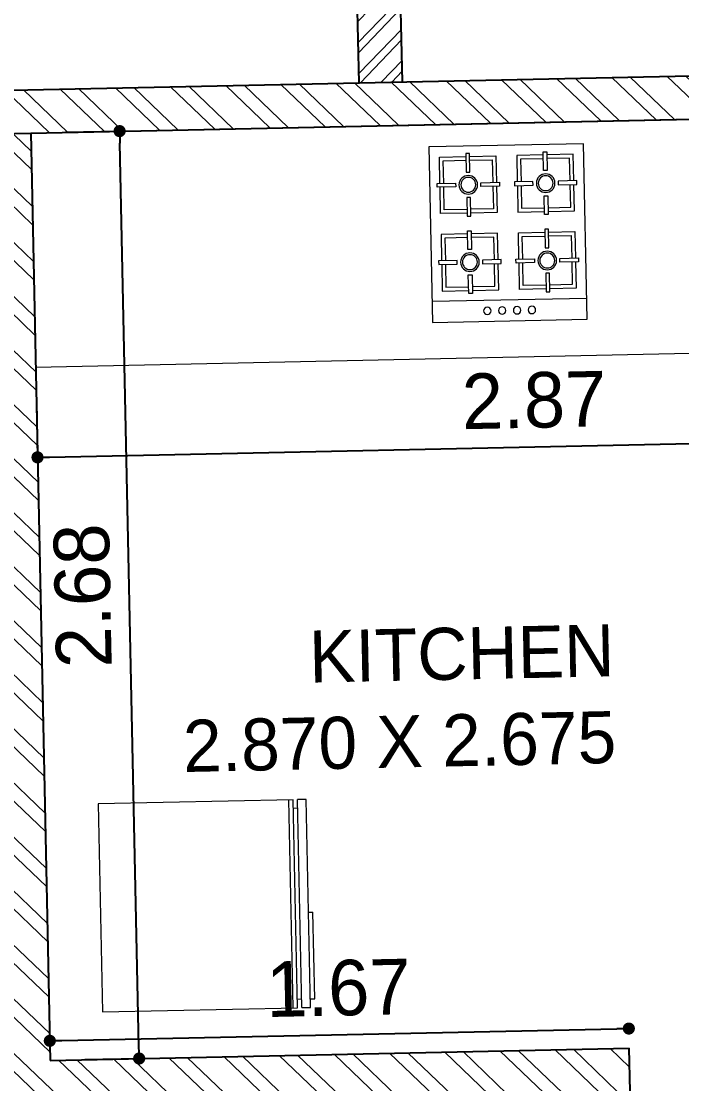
# Model space of a CAD drawing. Header units: metres. Extents: x 494 to 1845, y -666 to 1061.
# Drawn here: x 1413.6604 to 1413.8343, y 208.3863 to 208.6661 of the extents above; entities that cross this region are included whole.
import ezdxf

# ---------------------------------------------------------------- set-up
doc = ezdxf.new("R2010")
doc.units = ezdxf.units.M
doc.header["$MEASUREMENT"] = 0
doc.linetypes.add('1', pattern=[0])
doc.layers.get('Defpoints').update_dxf_attribs({"color": 12})
doc.layers.add('A-AREA', color=1, linetype='Continuous')
doc.layers.add('VDA-TEXT', color=250, linetype='1')
for name, color, linetype, lineweight in [('A-Furniture', 8, 'Continuous', 13), ('A-Wall Hatch', 8, 'Continuous', 9), ('DIMENSION', 8, 'Continuous', 5), ('VDA-FURNITURE', 8, 'Continuous', 13), ('VDA-HATCH', 8, 'Continuous', 9), ('VDA-WALL', 250, 'Continuous', 25)]:
    doc.layers.add(name, color=color, linetype=linetype, lineweight=lineweight)
doc.styles.add('arial', font='arial.ttf', dxfattribs={"height": 0.3})
doc.styles.add('RS', font='GOTHIC.TTF')
doc.dimstyles.new('SMALL-1', dxfattribs={"dimtxt": 0.16, "dimasz": 0.035, "dimexe": 0, "dimexo": 0.1, "dimgap": 0.05, "dimtad": 1, "dimzin": 0, "dimdsep": 46, "dimtxsty": 'RS', "dimblk": 'DOT', "dimcen": 2.5, "dimclrd": 256, "dimclre": 256, "dimclrt": 5, "dimadec": 0, "dimazin": 0, "dimtfac": 1, "dimtdec": 3, "dimtofl": 0, "dimtmove": 0, "dimatfit": 3, "dimfxl": 0, "dimtolj": 1, "dimtzin": 0, "dimarcsym": 0})

# ---------------------------------------------------------------- blocks, each defined once
blk = doc.blocks.new('zw$8B81')
at = {"layer": 'VDA-FURNITURE', "extrusion": (-2.11098337400021e-05, -1.086347123934214e-08, 0.9999999997771876)}
for p, q in [((0.03749999962747097, 0.6000000006752089), (0.01250000018626451, 0.6000000006752089)), ((0.01250000018626451, 0.6000000006752089), (0.01250000018626451, 1.164153218269348e-10)), ((0.03749999962747097, 0.6000000006752089), (0.03749999962747097, 1.164153218269348e-10)), ((0.6124999998137355, 0.6000000005587935), (0.04999999981373549, 0.6000000006752089)), ((0.04999999981373549, 0.6000000006752089), (0.04999999981373549, 1.164153218269348e-10)), ((0.0625, 0.6000000006752089), (0.0625, 1.164153218269348e-10)), ((0.6124999998137355, 0), (0.6124999998137355, 0.6000000005587935)), ((0.01250000018626451, 0.5750000003026798), (0, 0.5750000003026798)), ((0, 0.5750000003026798), (0, 0.3250000003026798)), ((0.04999999981373549, 0.5750000003026798), (0.03749999962747097, 0.5750000003026798)), ((0.01250000018626451, 0.3250000003026798), (0, 0.3250000003026798)), ((0.01250000018626451, 1.164153218269348e-10), (0.03749999962747097, 1.164153218269348e-10)), ((0.03749999962747097, 0.02500000048894435), (0.04999999981373549, 0.02500000048894435)), ((0.04999999981373549, 1.164153218269348e-10), (0.6124999998137355, 0))]:
    blk.add_line(p, q, dxfattribs=at)
blk = doc.blocks.new('zw$80F')
at = {"layer": 'A-Furniture', "extrusion": (0.0001700572638900426, -4.782336523538391e-05, 0.9999999843967263)}
blk.add_line((0.06005996465682983, 0.4461597442859784, 4.547967870777294e-07), (0.06005996465682983, 2.328306436538696e-10), dxfattribs=at)
at = {"layer": 'A-Furniture', "extrusion": (0.0001700572638900425, -4.78233652353839e-05, 0.9999999843967262), "elevation": -1.066843014996266e-05}
for points in [[(0.5062197120860219, 3.37604433298111e-09), (1.862645149230957e-09, -6.984919309616089e-10), (-9.313225746154785e-10, 0.4461597438203171), (0.5062197092920542, 0.4461597478948534)], [(0.1769623979926109, 0.4247097575571388), (0.1662374036386609, 0.4247097574407235), (0.1662374045699835, 0.3710847881156951), (0.1769623979926109, 0.3710847882321104)], [(0.3893172759562731, 0.4247097591869533), (0.4000422693789005, 0.4247097593033686), (0.4000422703102231, 0.3710847899783403), (0.3893172759562731, 0.3710847899783403)], [(0.08150995336472988, 0.3292573114158586), (0.0815099524334073, 0.3399823053041473), (0.1351349223405123, 0.3399823056533933), (0.1351349223405123, 0.3292573118815199)], [(0.2616898501291871, 0.3399823067011312), (0.2616898501291871, 0.3292573128128424), (0.2080648802220821, 0.3292573124635965), (0.2080648802220821, 0.3399823062354699)], [(0.3045898247510195, 0.3399823070503771), (0.3045898256823421, 0.3292573131620884), (0.3582147946581244, 0.3292573136277497), (0.3582147946581244, 0.3399823075160384)], [(0.4847697224467993, 0.3292573146754876), (0.4847697224467993, 0.3399823085637763), (0.4311447525396943, 0.339982308098115), (0.4311447525396943, 0.3292573142098263)], [(0.1662374055013061, 0.2445298605598509), (0.1769623989239335, 0.2445298606762663), (0.1769623989239335, 0.2981548300012946), (0.1662374045699835, 0.2981548298848793)], [(0.4000422712415457, 0.2445298625389114), (0.3893172778189182, 0.2445298624224961), (0.3893172768875957, 0.2981548317475244), (0.4000422712415457, 0.2981548317475244)], [(0.1662374055013061, 0.2016298851231113), (0.1769623989239335, 0.2016298852395266), (0.1769623998552561, 0.1480049159144983), (0.1662374055013061, 0.1480049159144983)], [(0.4000422712415457, 0.2016298869857565), (0.3893172778189182, 0.2016298869857565), (0.3893172778189182, 0.1480049176607281), (0.4000422721728683, 0.1480049177771434)], [(0.08150995429605246, 0.1169024329865351), (0.08150995429605246, 0.1061774390982464), (0.1351349242031574, 0.1061774395639077), (0.1351349242031574, 0.1169024334521964)], [(0.2616898519918323, 0.1061774406116456), (0.2616898510605097, 0.116902434383519), (0.2080648820847273, 0.116902434034273), (0.2080648820847273, 0.1061774401459843)], [(0.3045898266136646, 0.1061774409608915), (0.3045898266136646, 0.116902434732765), (0.3582147965207696, 0.1169024351984262), (0.3582147965207696, 0.1061774413101375)], [(0.4847697233781219, 0.1169024362461641), (0.4847697243094444, 0.1061774423578754), (0.4311447544023395, 0.1061774418922141), (0.4311447544023395, 0.1169024357805029)], [(0.1769624007865787, 0.02144998835865408), (0.1662374073639512, 0.02144998835865408), (0.1662374064326286, 0.07507495756726712), (0.1769624007865787, 0.07507495768368244)], [(0.3893172787502408, 0.02144999010488391), (0.4000422731041908, 0.02144999022129923), (0.4000422721728683, 0.07507495954632759), (0.3893172787502408, 0.07507495942991227)]]:
    blk.add_lwpolyline(points, close=True, dxfattribs=at)
for points in [[(0.1662374036386609, 0.4161297623068094), (0.09008994698524475, 0.4161297617247328), (0.09008994791656733, 0.3399823053041473)], [(0.1662374036386609, 0.405404768534936), (0.1008149413391948, 0.4054047679528594), (0.1008149422705173, 0.3399823054205626)], [(0.2531098546460271, 0.3399823067011312), (0.2531098537147045, 0.4161297630053014), (0.1769623979926109, 0.4161297624232247)], [(0.2423848612233996, 0.3399823065847158), (0.2423848602920771, 0.4054047691170126), (0.1769623979926109, 0.405404768534936)], [(0.3131698202341795, 0.3399823071667925), (0.3131698193028569, 0.416129763587378), (0.3893172759562731, 0.4161297641694546)], [(0.3238948136568069, 0.3399823071667925), (0.3238948136568069, 0.4054047698155046), (0.3893172759562731, 0.4054047702811658)], [(0.4000422703102231, 0.4161297642858699), (0.4761897260323167, 0.4161297648679465), (0.4761897269636393, 0.339982308447361)], [(0.4000422703102231, 0.4054047703975812), (0.4654647326096892, 0.4054047708632424), (0.4654647326096892, 0.3399823083309457)], [(0.09008994791656733, 0.3292573115322739), (0.0900899488478899, 0.2531098551116884), (0.1662374055013061, 0.253109855693765)], [(0.1008149422705173, 0.3292573115322739), (0.1008149422705173, 0.2638348489999771), (0.1662374045699835, 0.2638348495820537)], [(0.1769623989239335, 0.2531098558101803), (0.2531098555773497, 0.2531098563922569), (0.2531098546460271, 0.3292573128128424)], [(0.1769623989239335, 0.2638348495820537), (0.2423848612233996, 0.2638348501641303), (0.2423848612233996, 0.3292573126964271)], [(0.3893172768875957, 0.2531098574399948), (0.3131698211655021, 0.2531098568579182), (0.3131698202341795, 0.3292573132785037)], [(0.3893172768875957, 0.2638348513282835), (0.3238948145881295, 0.2638348508626223), (0.3238948145881295, 0.329257313394919)], [(0.4761897269636393, 0.3292573145590723), (0.4761897278949618, 0.2531098581384867), (0.4000422712415457, 0.2531098575564101)], [(0.4654647335410118, 0.3292573144426569), (0.4654647335410118, 0.2638348519103602), (0.4000422712415457, 0.2638348514446989)], [(0.09008994977921247, 0.1169024331029505), (0.0900899488478899, 0.1930498894071206), (0.1662374055013061, 0.1930498901056126)], [(0.1769623998552561, 0.1930498901056126), (0.2531098555773497, 0.1930498908041045), (0.2531098565086722, 0.116902434383519)], [(0.3893172778189182, 0.1930498918518424), (0.3131698211655021, 0.1930498912697658), (0.3131698220968246, 0.1169024348491803)], [(0.4761897288262844, 0.1169024361297488), (0.4761897278949618, 0.1930498925503343), (0.4000422712415457, 0.1930498919682577)], [(0.1008149432018399, 0.1169024331029505), (0.1008149432018399, 0.1823248956352472), (0.1662374055013061, 0.1823248962173238)], [(0.1769623998552561, 0.1823248963337392), (0.2423848621547222, 0.1823248967994004), (0.2423848621547222, 0.1169024342671037)], [(0.3893172778189182, 0.1823248979635537), (0.3238948155194521, 0.1823248974978924), (0.3238948155194521, 0.1169024349655956)], [(0.4654647344723344, 0.1169024361297488), (0.4654647344723344, 0.1823248986620456), (0.4000422721728683, 0.182324898079969)], [(0.1662374064326286, 0.03002998337615281), (0.09008995071053505, 0.0300299827940762), (0.09008994977921247, 0.1061774392146617)], [(0.1662374064326286, 0.04075497726444155), (0.1008149441331625, 0.04075497679878026), (0.1008149441331625, 0.106177439331077)], [(0.2531098565086722, 0.1061774404952303), (0.2531098574399948, 0.03002998407464474), (0.1769624007865787, 0.03002998349256814)], [(0.2423848630860448, 0.1061774403788149), (0.2423848630860448, 0.04075497784651816), (0.1769624007865787, 0.04075497738085687)], [(0.3131698220968246, 0.1061774409608915), (0.3131698230281472, 0.03002998454030603), (0.3893172787502408, 0.03002998523879796)], [(0.3238948155194521, 0.1061774410773069), (0.3238948164507747, 0.04075497854501009), (0.3893172787502408, 0.04075497901067138)], [(0.4000422731041908, 0.03002998523879796), (0.476189729757607, 0.03002998593728989), (0.4761897288262844, 0.1061774423578754)], [(0.4000422731041908, 0.0407549791270867), (0.465464735403657, 0.04075497970916331), (0.4654647344723344, 0.1061774422414601)]]:
    blk.add_lwpolyline(points, dxfattribs=at)
at = {"layer": 'A-Furniture', "extrusion": (0.0001700572638900425, -4.78233652353839e-05, 0.9999999843967262)}
for centre, radius in [((0.1715999056494323, 0.3346198096294238, -1.066843017786334e-05), 0.0268124846496025), ((0.1715999056494323, 0.3346198096294238, -1.066843017786334e-05), 0.0214499877197444), ((0.3946797728108046, 0.3346198113756665, -1.066843070753518e-05), 0.0268124846496025), ((0.3946797728108046, 0.3346198113756665, -1.066843070753518e-05), 0.0214499877197444), ((0.03002998689591295, 0.2874298348837457, -1.066842961552334e-05), 0.0107249938598722), ((0.03002998724480616, 0.2445298600964426, -1.066843031405722e-05), 0.0107249938598722), ((0.03002998759369927, 0.201629884028573, -1.066843038291535e-05), 0.0107249938598722), ((0.03002998794259228, 0.1587299092412676, -1.066842994458029e-05), 0.0107249938598722), ((0.1715999074636763, 0.111539937405965, -1.066842962649786e-05), 0.0268124846496025), ((0.1715999074636763, 0.111539937405965, -1.066842962649786e-05), 0.0214499877197444), ((0.3946797746250487, 0.1115399385701247, -1.066843035570653e-05), 0.0268124846496025), ((0.3946797746250487, 0.1115399385701247, -1.066843035570653e-05), 0.0214499877197444)]:
    blk.add_circle(centre, radius, dxfattribs=at)
blk = doc.blocks.new('_Dot')
at = {"color": 0, "linetype": 'ByBlock', "lineweight": -2}
blk.add_line((-0.5, 0), (-1, 0), dxfattribs=at)
at = {"color": 0, "linetype": 'ByBlock', "const_width": 0.5}
blk.add_lwpolyline([(-0.25, 0, 1), (0.25, 0, 1)], format="xyb", close=True, dxfattribs=at)
blk = doc.blocks.new('*D1120')
at = {"layer": 'Defpoints', "color": 0, "transparency": 16777216}
for p in [(-3.575000000000045, 2.631493366183975), (-5.244999999999891, 2.575000000000045), (-3.575000000000045, 2.575000000000045)]:
    blk.add_point(p, dxfattribs=at)
at = {"layer": 'DIMENSION', "lineweight": -2, "transparency": 16777216}
for p, q in [((-5.244999999999891, 2.631493366183975), (-5.244999999999891, 2.631493366183975)), ((-5.209999999999891, 2.631493366183975), (-3.610000000000046, 2.631493366183975)), ((-3.575000000000045, 2.631493366183975), (-3.575000000000045, 2.631493366183975))]:
    blk.add_line(p, q, dxfattribs=at)
at = {"layer": 'DIMENSION', "lineweight": -2, "transparency": 16777216, "xscale": 0.035, "yscale": 0.035, "zscale": 0.035, "rotation": 180}
blk.add_blockref('_Dot', (-5.244999999999891, 2.631493366183975), dxfattribs=at)
at = {"layer": 'DIMENSION', "lineweight": -2, "transparency": 16777216, "xscale": 0.035, "yscale": 0.035, "zscale": 0.035}
blk.add_blockref('_Dot', (-3.575000000000045, 2.631493366183975), dxfattribs=at)
at = {"layer": 'DIMENSION', "color": 5, "transparency": 16777216, "insert": (-4.409999999999968, 2.765517839331493), "char_height": 0.16, "attachment_point": 5, "style": 'RS'}
blk.add_mtext('\\A1;1.67', dxfattribs=at)
blk = doc.blocks.new('*D1121')
at = {"layer": 'Defpoints', "color": 0, "transparency": 16777216}
for p in [(-5.244999999999891, 5.250000000000057), (-4.988439704478878, 5.250000000000057), (-5.244999999999891, 2.575000000000045)]:
    blk.add_point(p, dxfattribs=at)
at = {"layer": 'DIMENSION', "lineweight": -2, "transparency": 16777216}
for p, q in [((-5.144999999999891, 5.250000000000057), (-4.988439704478878, 5.250000000000057)), ((-4.988439704478878, 2.610000000000046), (-4.988439704478878, 5.215000000000057)), ((-5.144999999999891, 2.575000000000045), (-4.988439704478878, 2.575000000000045))]:
    blk.add_line(p, q, dxfattribs=at)
at = {"layer": 'DIMENSION', "lineweight": -2, "transparency": 16777216, "xscale": 0.035, "yscale": 0.035, "zscale": 0.035}
for p, rotation in [((-4.988439704478878, 5.250000000000057), 90), ((-4.988439704478878, 2.575000000000045), 270)]:
    blk.add_blockref('_Dot', p, dxfattribs=dict(at, rotation=rotation))
at = {"layer": 'DIMENSION', "color": 5, "transparency": 16777216, "insert": (-5.122464177626397, 3.912500000000051), "char_height": 0.16, "attachment_point": 5, "rotation": 90, "style": 'RS'}
blk.add_mtext('\\A1;2.68', dxfattribs=at)
blk = doc.blocks.new('*D1122')
at = {"layer": 'Defpoints', "color": 0, "transparency": 16777216}
for p in [(-5.244999999672473, 4.574999988457023), (-2.375, 4.574999988457023), (-2.375, 4.314406018153022)]:
    blk.add_point(p, dxfattribs=at)
at = {"layer": 'DIMENSION', "lineweight": -2, "transparency": 16777216}
for p, q in [((-5.244999999672473, 4.474999988457023), (-5.244999999672473, 4.314406018153022)), ((-2.375, 4.474999988457023), (-2.375, 4.314406018153022)), ((-5.209999999672473, 4.314406018153022), (-2.41, 4.314406018153022))]:
    blk.add_line(p, q, dxfattribs=at)
at = {"layer": 'DIMENSION', "lineweight": -2, "transparency": 16777216, "xscale": 0.035, "yscale": 0.035, "zscale": 0.035, "rotation": 180}
blk.add_blockref('_Dot', (-5.244999999672473, 4.314406018153022), dxfattribs=at)
at = {"layer": 'DIMENSION', "lineweight": -2, "transparency": 16777216, "xscale": 0.035, "yscale": 0.035, "zscale": 0.035}
blk.add_blockref('_Dot', (-2.375, 4.314406018153022), dxfattribs=at)
at = {"layer": 'DIMENSION', "color": 5, "transparency": 16777216, "insert": (-3.809999999836236, 4.448430491300541), "char_height": 0.16, "attachment_point": 5, "style": 'RS'}
blk.add_mtext('\\A1;2.87', dxfattribs=at)
blk = doc.blocks.new('SDFDSFD')
at = {"layer": 'A-Wall Hatch', "ltscale": 0.1}
h = blk.add_hatch(dxfattribs=at)
h.set_pattern_fill('ANSI32', color=256, scale=0.3, angle=270)
h.set_pattern_definition([(315, (-5.76940198055172, -2.326928868841492), (0.07954951288348662, 0.07954951288348659), []), (315, (-5.76940198055172, -2.379961877341486), (0.07954951288348662, 0.07954951288348659), [])])
h.paths.add_polyline_path([(-3.575000000000045, 2.575000000000045), (-5.244999999999891, 2.575000000000045), (-5.244999999999891, 5.250000000000057), (-1.349999999999909, 5.250000000000057), (-1.349999999999909, 5.375000000000057), (-6.8449999999998, 5.375000000000057), (-6.8449999999998, 5.250000000000057), (-5.369999999999891, 5.250000000000057), (-5.369999999999891, 4.050000000000068), (-5.7199999999998, 4.050000000000068), (-5.7199999999998, 3.925000000000068), (-5.369999999999891, 3.925000000000068), (-5.369999999999891, 2.575000000000045), (-5.7199999999998, 2.575000000000045), (-5.7199999999998, 2.450000000000045), (-3.575000000000045, 2.450000000000045)])
h.paths.add_polyline_path([(-7.7199999999998, -2.949999999999989), (-7.7199999999998, -0.8999999999999773), (-6.8449999999998, -0.8999999999999773), (-6.8449999999998, 4.050000000000068), (-6.7199999999998, 4.050000000000068), (-6.7199999999998, -0.8999999999999773), (-6.449999999999863, -0.8999999999999773), (-6.449999999999863, -1.024999999999977), (-7.5949999999998, -1.024999999999977), (-7.5949999999998, -2.949999999999989)])
h.paths.add_polyline_path([(-2.375, -0.8999999999999773), (-4.649999999999864, -0.8999999999999773), (-4.649999999999864, -4.5), (-4.524999999999864, -4.5), (-4.524999999999864, -1.024999999999977), (-2.375, -1.024999999999977)])
h.paths.add_polyline_path([(-0.974999999999909, 2.999860553396445), (-0.9809027286516994, 2.999860553396445), (-1.349999999999909, 3), (-1.349999999999909, 4.050000000000068), (-1.474999999999909, 4.050000000000068), (-1.474999999999909, 3), (-2.375, 3), (-2.375, 2.450000000000045), (-2.25, 2.450000000000045), (-2.25, 2.875), (-1.474999999999909, 2.875), (-1.474999999999909, 0), (-1.349999999999909, 0), (-1.349999999999909, 0.8000000000000114), (-0.625, 0.8000000000000114), (-0.625, 0.9250000000000114), (-1.349999999999909, 0.9250000000000114), (-1.349999999999909, 2.875), (-0.974999999999909, 2.875)])
h.paths.add_polyline_path([(2.674999999999955, 3), (1.024999999999864, 3), (1.024999999999864, 4.350000000000023), (1.974999999999909, 4.350000000000023), (1.974999999999909, 4.474860553396468), (0.8999999999998636, 4.475000000000023), (0.8999999999998636, 3), (-0.375, 3), (-0.375, 2.875), (2.674999999999955, 2.875)])
h.paths.add_polyline_path([(-0.625, -1.925000000000011), (-1.349999999999909, -1.925000000000011), (-1.349999999999909, -1.024999999999977), (-0.900000000000091, -1.024999999999977), (-0.900000000000091, -0.8999999999999773), (-1.474999999999909, -0.8999999999999773), (-1.474999999999909, -4.5), (-0.974999999999909, -4.5), (-0.974999999999909, -4.375139446603555), (-0.9809027286516994, -4.375139446603555), (-1.349999999999909, -4.375), (-1.349999999999909, -2.050000003470643), (-0.625, -2.050000000000011)])
h.paths.add_polyline_path([(3.549999999999955, 4.475000000000023), (2.574999999999818, 4.475000000000023), (2.574999999999818, 4.350000000000023), (3.424999999999955, 4.350000000000023), (3.424999999999955, 3), (3.549999999999955, 3)])
h.paths.add_polyline_path([(0.125, -1.925000000000011), (0, -1.925000000000011), (0, -4.375), (-0.375, -4.375), (-0.375, -4.5), (0.125, -4.5)])
h.paths.add_polyline_path([(0.125, 2.875), (0, 2.875), (0, 0), (0.125, 0)])
h.paths.add_polyline_path([(4.875, 3), (3.549999999999955, 3), (3.549999999999955, 2.875), (4.875, 2.875)])
h.paths.add_polyline_path([(3.549999999999955, 3), (3.424999999999955, 3), (3.424999999999955, 2.875), (3.549999999999955, 2.875)])
h.paths.add_polyline_path([(3.549999999999955, 0.112500000000017), (3.424999999999955, 0.1125000000000171), (3.424999999999955, -0.8999999999999773), (0, -0.8999999999999773), (0, -1.024999999999977), (3.424999999999955, -1.024999999999977), (3.424999999999955, -4.5), (3.549999999999955, -4.5), (3.549999999999955, -1.024999999999977), (4.875, -1.024999999999977), (4.875, -0.8999999999999773), (3.549999999999955, -0.8999999999999773)])
h.paths.add_polyline_path([(3.424999999999955, 1.912500000000017), (3.549999999999955, 1.912500000000017), (3.549999999999955, 2.875), (3.424999999999955, 2.875)])
at = {"layer": 'A-AREA'}
blk.add_lwpolyline([(-6.719999996423402, -0.8999999999999735), (-6.719999854798061, 4.050000000000068), (-6.8449999999998, 4.050000000000068), (-6.8449999999998, 5.249999980287555), (-5.720000043197842, 5.249999980287555), (-5.244999999999891, 5.250000000000057), (-1.474999999999909, 5.250000000000057)], dxfattribs=at)
at = {"layer": 'VDA-FURNITURE', "extrusion": (5.288793786087774e-06, -0.0001649503115213743, 0.9999999863817116)}
blk.add_line((-5.244999999672473, 4.574999988457023), (-1.474999997820305, 4.57500023235076), dxfattribs=at)
at = {"layer": 'VDA-WALL'}
for p, q in [((-6.8449999999998, 5.375000000000057), (-1.349999999999909, 5.375000000000057)), ((-5.244999999999891, 5.250000000000057), (-1.349999999999909, 5.250000000000057)), ((-5.244999999999891, 5.250000000000057), (-5.244999999999891, 2.575000000000045)), ((-5.244999999999891, 2.575000000000045), (-3.575000000000045, 2.575000000000045)), ((-3.575000000000045, 2.450000000000045), (-3.575000000000045, 2.575000000000045))]:
    blk.add_line(p, q, dxfattribs=at)
at = {"layer": 'VDA-FURNITURE', "extrusion": (4.3682720143042e-06, 5.810455066643099e-06, 0.9999999999735784), "xscale": -1, "rotation": 269.9999997515905}
blk.add_blockref('zw$80F', (-4.09804048806337, 4.67932995764478, 9.287680883081271e-06), dxfattribs=at)
at = {"layer": 'VDA-FURNITURE', "extrusion": (4.3682720143042e-06, 5.810455066643099e-06, 0.9999999999735784), "rotation": 179.999999726599}
blk.add_blockref('zw$8B81', (-4.478777702227731, 3.31167156930237, -3.222004465425748e-07), dxfattribs=at)
at = {"layer": 'VDA-TEXT', "extrusion": (4.368272014304201e-06, 5.8104550666431e-06, 0.9999999999735785), "insert": (-3.593860439518267, 3.798188059361621), "char_height": 0.15, "width": 1.314504061156185e-11, "attachment_point": 3, "text_direction": (0.9999999999904591, -3.395399344684386e-13, -4.368272014375967e-06), "style": 'arial'}
blk.add_mtext('\\pi0.84973;{\\fCentury Gothic|b0|i0|c0|p34;KITCHEN  }\\P\\pi0.62825;{\\fCentury Gothic|b0|i0|c0|p34;2.870 X 2.675}', dxfattribs=at)
at = {"layer": 'DIMENSION'}
dim = blk.add_linear_dim(base=(-4.988439704478878, 5.250000000000057), p1=(-5.244999999999891, 2.575000000000045), p2=(-5.244999999999891, 5.250000000000057), angle=90, dimstyle='SMALL-1', dxfattribs=at)
dim.commit()
dim.dimension.update_dxf_attribs({"geometry": '*D1121', "text_midpoint": (-5.122464177626397, 3.912500000000051)})
for base, p1, p2, picture, middle in [((-2.375, 4.314406018153022), (-5.244999999672473, 4.574999988457023), (-2.375, 4.574999988457023), '*D1122', (-3.809999999836236, 4.448430491300541)), ((-3.575000000000045, 2.631493366183975), (-5.244999999999891, 2.575000000000045), (-3.575000000000045, 2.575000000000045), '*D1120', (-4.409999999999968, 2.765517839331493))]:
    dim = blk.add_linear_dim(base=base, p1=p1, p2=p2, dimstyle='SMALL-1', dxfattribs=at)
    dim.commit()
    dim.dimension.update_dxf_attribs({"geometry": picture, "text_midpoint": middle})

msp = doc.modelspace()

# ---------------------------------------------------------------- hatches: boundary and pattern name
at = {"layer": 'VDA-HATCH'}
h = msp.add_hatch(dxfattribs=at)
h.set_pattern_fill('ANSI32', color=256, scale=0.01552537911735359, angle=1.20885481011059)
h.set_pattern_definition([(46.2088548101106, (1281.752939813819, 180.392227686536), (-0.004202723157356506, 0.004029019977468296), []), (46.2088548101106, (1281.755683728193, 180.3922855875959), (-0.004202723157356506, 0.004029019977468296), [])])
h.paths.add_polyline_path([(1413.753403693847, 208.999567821583), (1413.753055904274, 209.0110578603235), (1412.038108463673, 208.7553831264095), (1409.233605525215, 208.6962035492), (1409.233846361875, 208.6847903700006), (1412.039074425543, 208.7439852485325)])
h.paths.add_polyline_path([(1410.372375533484, 207.7588158532666), (1410.372134696824, 207.770229032466), (1410.452026951219, 207.7719148890836), (1410.445428026745, 208.084635999143), (1410.451134616324, 208.0847564174722), (1410.456841205944, 208.0848768358024), (1410.463440130418, 207.7721557257431), (1410.518223390575, 207.7733117417091), (1410.518464227234, 207.7618985625098)])
h.paths.add_polyline_path([(1410.913360227529, 207.7702315109131), (1410.913119390869, 207.7816446901125), (1410.967902651026, 207.7828007060987), (1410.961303726552, 208.0955218161583), (1410.972716905751, 208.0957626528178), (1410.979315830225, 207.7830415427582), (1411.034099090381, 207.7841975587244), (1411.03433992704, 207.7727843795254)])
h.paths.add_polyline_path([(1410.655422377626, 207.7647886024253), (1410.655181540966, 207.7762017816248), (1410.709964801122, 207.7773577975909), (1410.703365876648, 208.0900789076505), (1410.714779055847, 208.0903197443103), (1410.721377980321, 207.7775986342509), (1410.776161240478, 207.7787546501968), (1410.776402077138, 207.7673414709978)])
h.paths.add_polyline_path([(1411.171298077432, 207.775674419441), (1411.171057240772, 207.78708759864), (1411.225840500928, 207.7882436146061), (1411.219241576455, 208.1009647246661), (1411.230654755654, 208.1012055613256), (1411.237494516788, 207.7770712720667)])
h.paths.add_polyline_path([(1414.223045869985, 208.6907403373324), (1414.222876905228, 208.6987295551563), (1414.289073344583, 208.7001264077819), (1414.289314181243, 208.6887132285825), (1414.234531300197, 208.6875572194844), (1414.236843602317, 208.5779901610151), (1414.225430164971, 208.5777492919346)])
h.paths.add_polyline_path([(1413.959283627147, 209.0418035362105), (1414.046213726826, 209.0547636010953), (1414.062026494882, 209.0571210641695), (1414.064441451924, 209.0574811005675), (1414.142166635397, 209.0690688408866), (1414.143849955486, 209.0577779111107), (1413.960966947237, 209.0305126064346)])
h.paths.add_polyline_path([(1414.444758846704, 209.1141810688708), (1414.456172025903, 209.1144219055303), (1414.465654917248, 208.6650304449443), (1414.454241738048, 208.6647896082844)])
h.paths.add_polyline_path([(1414.304756024188, 209.0933086500679), (1414.306439344276, 209.0820177202918), (1414.445001634533, 209.1026754243435), (1414.444758836322, 209.1141811158316)])
h.paths.add_polyline_path([(1412.434559043508, 207.7566582371895), (1412.428730796345, 208.032857173821), (1412.440143975544, 208.033098010481), (1412.445972222707, 207.7568990738488)])
h.paths.add_polyline_path([(1412.413300957357, 208.1147430600642), (1412.413060120697, 208.1261562392636), (1412.655019471068, 208.131261975421), (1412.655260307728, 208.119848796222)])
h.paths.add_polyline_path([(1412.659450872698, 207.92126144881), (1412.670864051897, 207.9215022854699), (1412.675006484003, 207.7251936336139), (1412.663593304804, 207.7249527969541)])
h.paths.add_polyline_path([(1414.357793256438, 208.6901582485405), (1414.357552419779, 208.7015714277399), (1414.453422892705, 208.7035944507864), (1414.453663729364, 208.6921812715873)])
h.paths.add_polyline_path([(1412.566392685476, 207.8941756243241), (1412.659980754911, 207.8961504849333), (1412.65973991825, 207.9075636641324), (1412.566151848816, 207.9055888035235)])
h.paths.add_polyline_path([(1411.227815361538, 207.6946555451726), (1411.227574524878, 207.7060687243715), (1411.296624259033, 207.7075257861625), (1411.296865095693, 207.6961126069633)])
h.paths.add_polyline_path([(1411.433823246084, 207.6990026468789), (1411.433582409424, 207.7104158260782), (1411.548855519337, 207.7128482763406), (1411.549096355996, 207.7014350971411)])
h.paths.add_polyline_path([(1411.226081337588, 207.7768304354072), (1411.227574524878, 207.7060687243715), (1411.238987704077, 207.7063095610313), (1411.237494516788, 207.7770712720667)])
h.paths.add_polyline_path([(1412.364105107704, 207.8488012866654), (1412.4325841829, 207.850246306623), (1412.43234334624, 207.8616594858224), (1412.363864271044, 207.8602144658647)])
h.paths.add_polyline_path([(1413.753160904998, 209.0110735144663), (1413.753403693847, 208.999567821583), (1413.798377558445, 209.0062727972533), (1413.796694238357, 209.0175637270289)])
h.paths.add_polyline_path([(1412.569234558059, 207.759500109773), (1412.567837705433, 207.8256965491286), (1412.579250884633, 207.8259373857881), (1412.580647737258, 207.7597409464325)])
h.paths.add_polyline_path([(1412.374674227158, 207.9972634842971), (1412.429457487315, 207.9984195002637), (1412.429216650655, 208.0098326794626), (1412.374433390499, 208.0086766634965)])
h.paths.add_polyline_path([(1412.393471598391, 207.7557912252146), (1412.393230761731, 207.767204404414), (1412.434318206849, 207.7680714163883), (1412.434559043508, 207.7566582371895)])
h.paths.add_polyline_path([(1412.297600893117, 207.7537681972738), (1412.297360056457, 207.7651813764731), (1412.338447501575, 207.7660483884475), (1412.338688338234, 207.7546352092484)])
h.paths.add_polyline_path([(1413.5165344046, 208.645001498775), (1413.527947583478, 208.645242350654), (1413.52712871881, 208.6840481089146), (1413.515715539611, 208.6838072722551), (1413.516534404294, 208.6450015132834)])
h.paths.add_polyline_path([(1413.749363684956, 208.649914590108), (1413.748544820273, 208.6887203490799), (1413.759957999473, 208.6889611857393), (1413.760776864141, 208.6501554274788)])
h.paths.add_polyline_path([(1414.006844665591, 208.6553479003441), (1414.006025801236, 208.6941536438124), (1414.017438980435, 208.6943944804719), (1414.018257845333, 208.655588711308), (1414.00684428706, 208.6553478659942)])
h.paths.add_polyline_path([(1412.569234558059, 207.759500109773), (1412.534995020461, 207.7587775997942), (1412.534754183802, 207.7701907789931), (1412.5689937214, 207.7709132889721)])
h.paths.add_polyline_path([(1412.445972222707, 207.7568990738488), (1412.445731386048, 207.7683122530482), (1412.479970923645, 207.7690347630269), (1412.480211760305, 207.7576215838276)])
h.paths.add_polyline_path([(1414.455975761865, 208.5826147243247), (1414.467388940495, 208.5828555879347), (1414.466810933214, 208.6102471847876), (1414.455397754014, 208.6100063481281)])
h.paths.add_polyline_path([(1412.580647737258, 207.7597409464325), (1412.580406900599, 207.7711541256319), (1412.594102715638, 207.7714431296234), (1412.594343552298, 207.7600299504239)])
h.paths.add_polyline_path([(1412.662822627493, 207.7614749703819), (1412.649126812454, 207.7611859663905), (1412.648885975795, 207.7725991455895), (1412.662581790833, 207.7728881495813)])
h.paths.add_polyline_path([(1411.685813669728, 207.7157383162561), (1411.686054506387, 207.7043251370567), (1412.298371570428, 207.7172460238458), (1412.289797785344, 208.1235552033393), (1411.856096975773, 208.114403410265), (1411.856337812434, 208.1029902310656), (1412.278625442805, 208.1119011874806), (1412.286717554568, 207.7284183663858), (1411.754863403884, 207.7171953780467), (1411.74653045546, 208.1120913783408), (1411.735117276261, 208.1118505416813), (1411.743450224684, 207.7169545413872)])
h.paths.add_polyline_path([(1409.253643135297, 207.746627039822), (1409.297682451154, 207.7475563410744), (1409.297923287814, 207.736143161875), (1409.253883971956, 207.7352138606228)])
h.paths.add_polyline_path([(1409.407489808127, 207.7384551938074), (1409.407248971467, 207.7498683730067), (1409.703322395747, 207.7561160042113), (1409.703563232407, 207.7447028250122)])
h.paths.add_polyline_path([(1409.812888916061, 207.758428036144), (1410.108962340341, 207.7646756673485), (1410.109203177001, 207.7532624881492), (1409.81312975272, 207.7470148569446)])
h.paths.add_polyline_path([(1410.244556072838, 208.0803972739332), (1410.255969252038, 208.0806381105932), (1410.262809013171, 207.7565038213343), (1410.218769697314, 207.7555745200819), (1410.218528860654, 207.7669876992809), (1410.251154997312, 207.7676761638739)])

# ---------------------------------------------------------------- linework, layer by layer
at = {"layer": 'VDA-WALL'}
for p, q in [((1413.749363684956, 208.649914590108), (1413.748544820273, 208.6887203490799, -1.776001775254723)), ((1413.760776864141, 208.6501554274788), (1413.759957999473, 208.6889611857393, -1.776001775254723)), ((1413.749604601965, 208.638497603188), (1413.749604521636, 208.6385014099796, -1.776001775254723)), ((1413.761017781164, 208.6387384398479), (1413.76101770082, 208.6387422473616, -1.776001775254723))]:
    msp.add_line(p, q, dxfattribs=at)

# ---------------------------------------------------------------- block references
at = {"xscale": 0.09132575951384468, "yscale": 0.09132575951384468, "zscale": 0.09132575951384468, "rotation": 1.208854810110589}
msp.add_blockref('SDFDSFD', (1414.151876157546, 208.1674230104523), dxfattribs=at)

doc.saveas('drawing.dxf')
